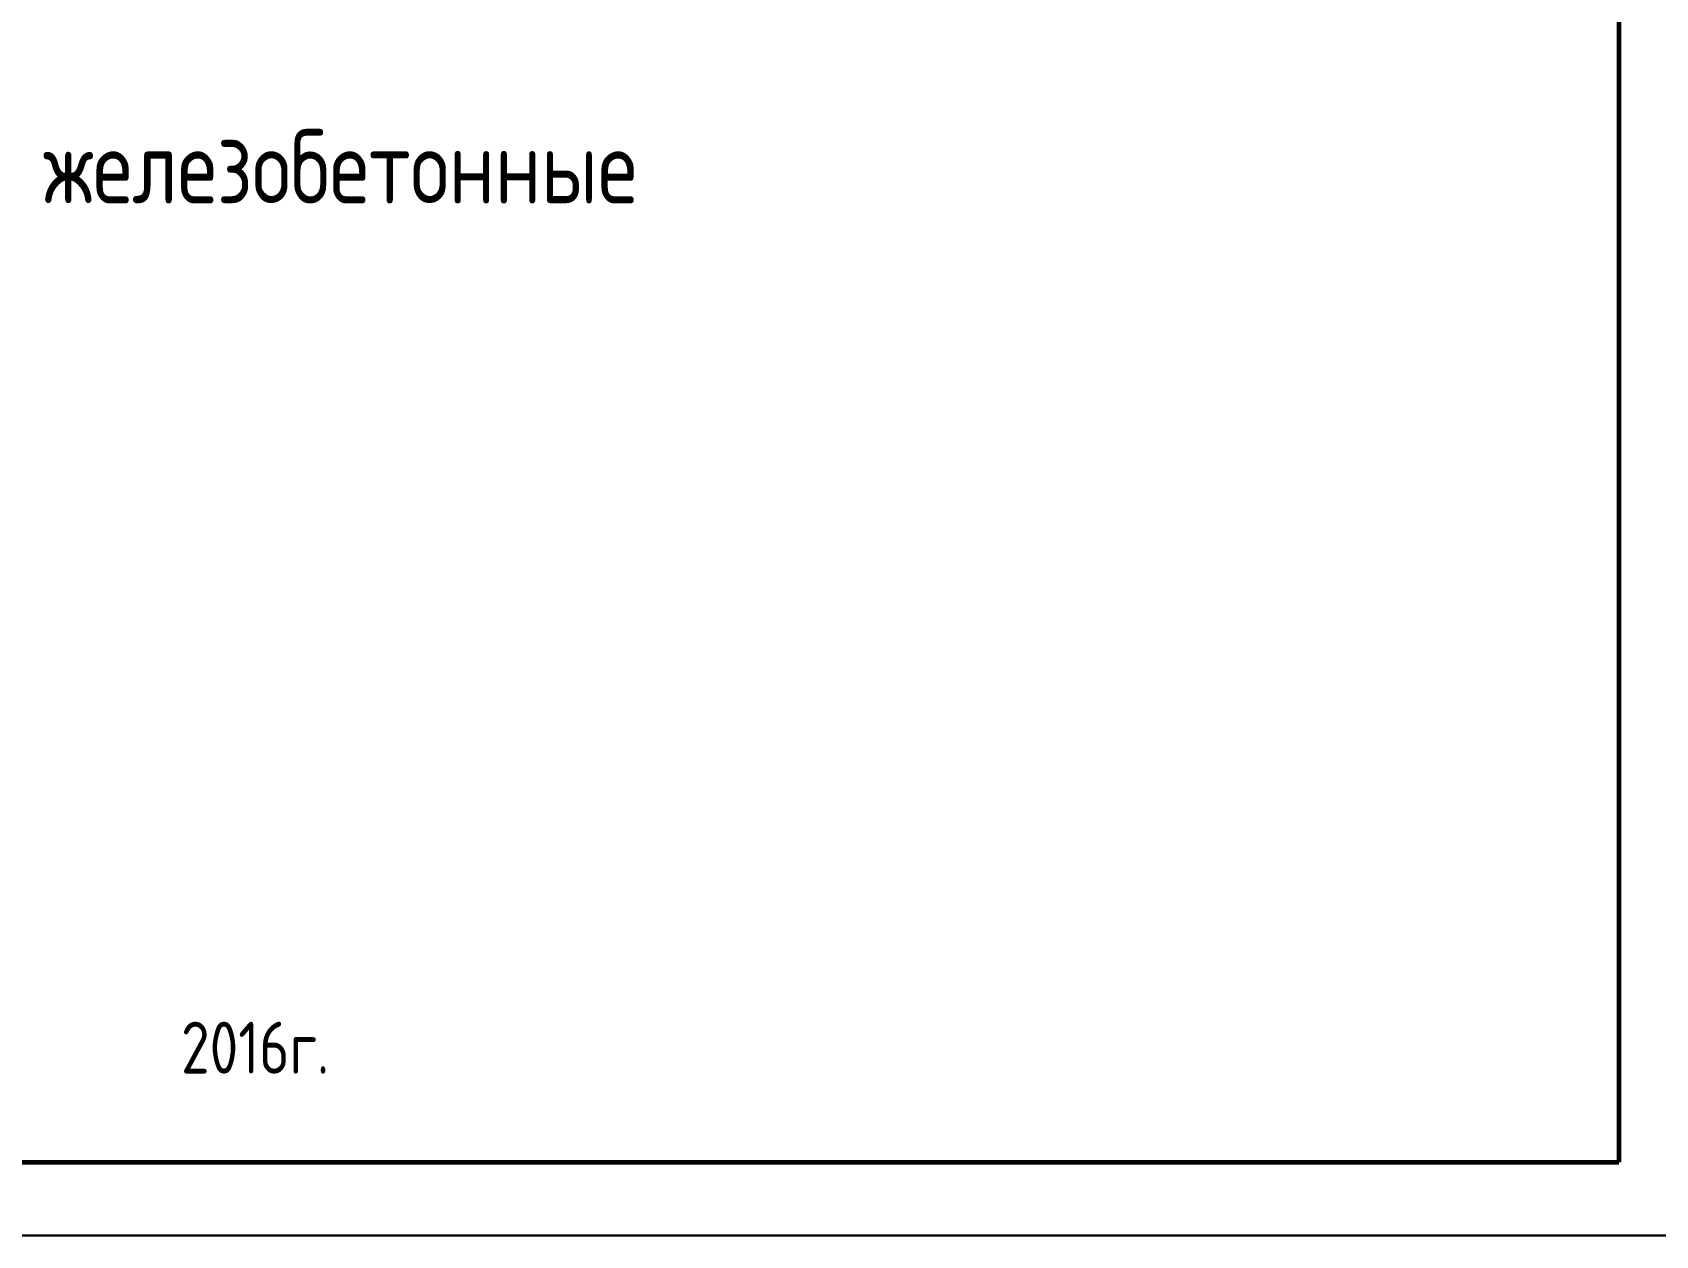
# Model space of a CAD drawing. Extents: x -12289450 to -10763036, y -7834513 to -6150123.
# Drawn here: x -11257433 to -11246492, y -7804813 to -7796702 of the extents above; entities that cross this region are included whole.
import ezdxf

# ---------------------------------------------------------------- set-up
doc = ezdxf.new("R2010")
doc.units = 0
doc.header["$LTSCALE"] = 25
doc.layers.add('1TABL', color=7, linetype='Continuous')
doc.styles.add('GOST 2.304', font='cs_gost2304.shx')

msp = doc.modelspace()

# ---------------------------------------------------------------- linework, layer by layer
at = {"linetype": 'Continuous', "lineweight": 60, "ltscale": 75}
for p in [(-11246739, -7775613.4), (-11265054, -7804318.4)]:
    msp.add_line(p, (-11246739, -7804318.4), dxfattribs=at)
at = {"color": 0, "linetype": 'Continuous', "ltscale": 5}
msp.add_lwpolyline([(-11267034, -7804813.4), (-11246244, -7804813.4), (-11246244, -7775113.4), (-11267034, -7775113.4)], close=True, dxfattribs=at)
at = {"linetype": 'Continuous', "lineweight": 25, "ltscale": 75, "extrusion": (0, 1, 0), "elevation": -7804813.4}
msp.add_lwpolyline([(11225034.2, 0), (11267034, 0)], dxfattribs=at)

# ---------------------------------------------------------------- texts
at = {"lineweight": 25, "ltscale": 75, "style": 'GOST 2.304'}
msp.add_text('Конструкции железобетонные', height=500, dxfattribs=at).set_placement((-11260805.4, -7797855.1))
at = {"layer": '1TABL', "linetype": 'Continuous', "lineweight": 25, "ltscale": 10, "insert": (-11256431.5, -7803371.8), "char_height": 350, "width": 4496.8, "attachment_point": 1, "style": 'GOST 2.304'}
msp.add_mtext('2016г.', dxfattribs=at)

doc.saveas('drawing.dxf')
